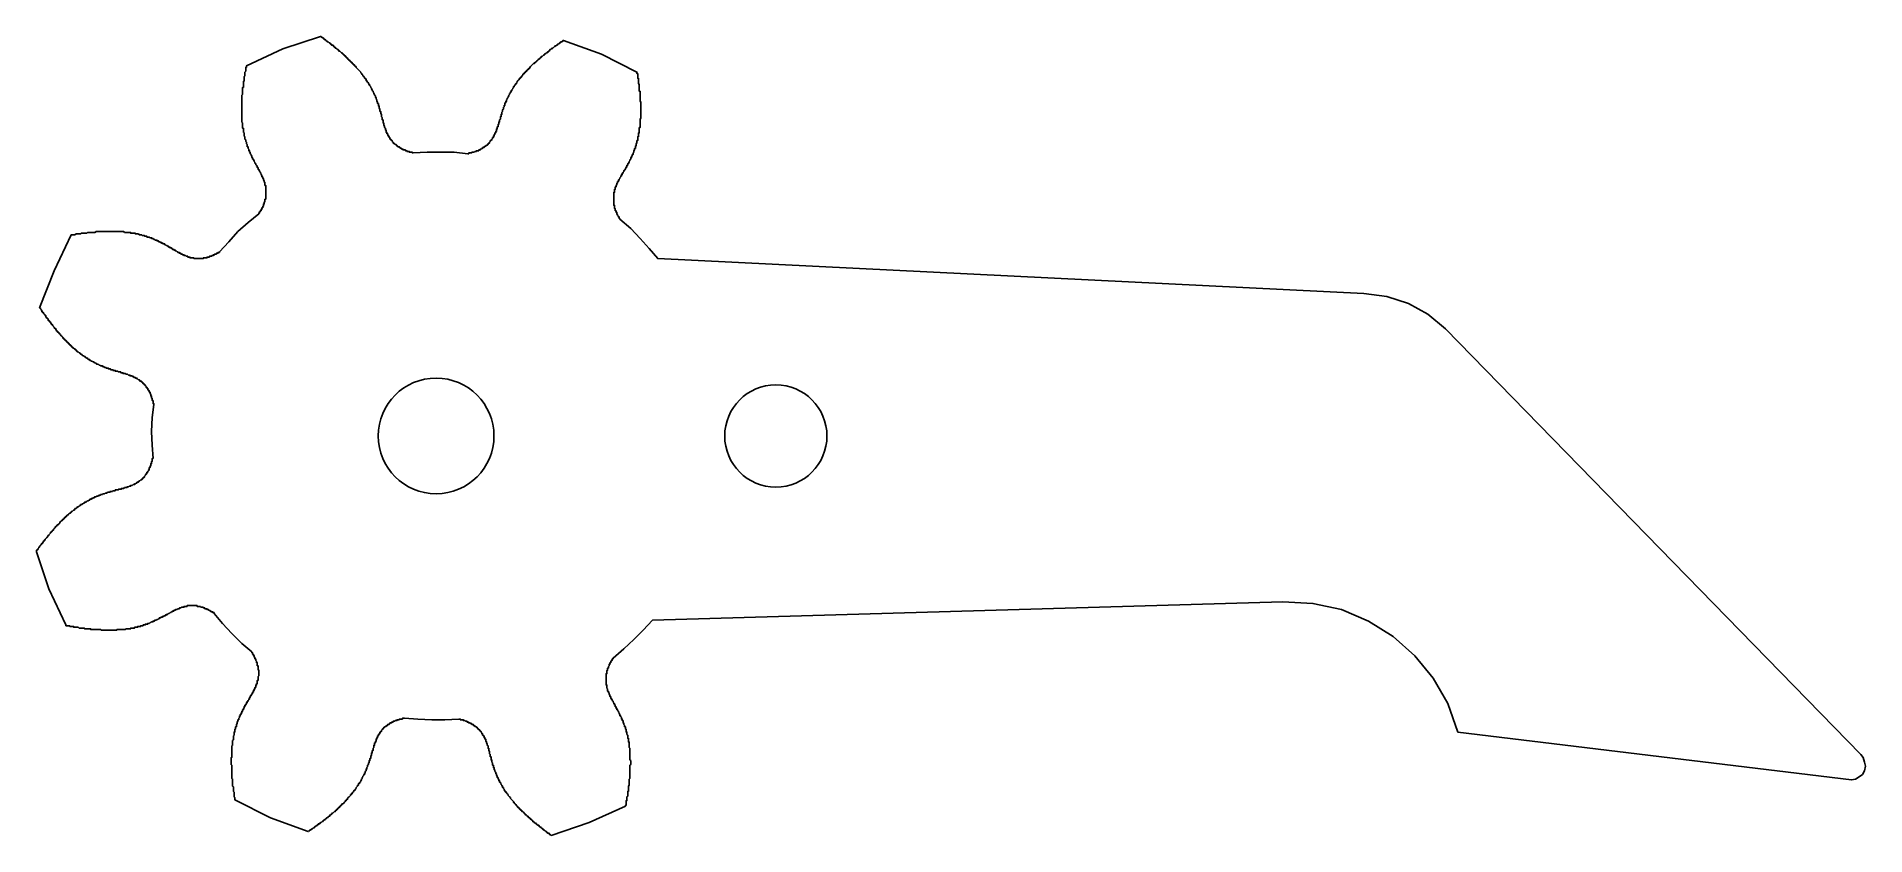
# Model space of a CAD drawing. Header units: millimetres. Extents: x 0 to 47.4, y 0 to 20.7.
import ezdxf

# ---------------------------------------------------------------- set-up
doc = ezdxf.new("R2010")
doc.units = ezdxf.units.MM
doc.layers.add('CORTE', color=7, linetype='Continuous')

msp = doc.modelspace()

# ---------------------------------------------------------------- linework, layer by layer
at = {"layer": 'CORTE'}
msp.add_lwpolyline([(0.76, 5.46), (0.32, 6.4), (0, 7.36), (0, 7.38), (0, 7.4), (0.02, 7.4), (0.02, 7.42), (0.04, 7.42), (0.04, 7.44), (0.06, 7.46), (0.06, 7.48), (0.08, 7.48), (0.08, 7.5), (0.1, 7.52), (0.12, 7.54), (0.12, 7.56), (0.14, 7.56), (0.14, 7.58), (0.16, 7.58), (0.16, 7.6), (0.18, 7.62), (0.18, 7.64), (0.2, 7.64), (0.2, 7.66), (0.22, 7.66), (0.22, 7.68), (0.24, 7.7), (0.26, 7.72), (0.28, 7.74), (0.28, 7.76), (0.3, 7.76), (0.3, 7.78), (0.32, 7.78), (0.32, 7.8), (0.34, 7.82), (0.36, 7.84), (0.36, 7.86), (0.38, 7.86), (0.38, 7.88), (0.4, 7.88), (0.4, 7.9), (0.42, 7.92), (0.44, 7.92), (0.44, 7.94), (0.46, 7.96), (0.48, 7.98), (0.48, 8), (0.5, 8), (0.52, 8.02), (0.52, 8.04), (0.54, 8.04), (0.54, 8.06), (0.56, 8.06), (0.58, 8.08), (0.6, 8.1), (0.6, 8.12), (0.62, 8.14), (0.64, 8.16), (0.66, 8.16), (0.66, 8.18), (0.68, 8.18), (0.68, 8.2), (0.7, 8.2), (0.7, 8.22), (0.72, 8.22), (0.72, 8.24), (0.74, 8.24), (0.74, 8.26), (0.76, 8.26), (0.76, 8.28), (0.78, 8.28), (0.78, 8.3), (0.8, 8.3), (0.82, 8.32), (0.84, 8.34), (0.86, 8.36), (0.88, 8.36), (0.88, 8.38), (0.9, 8.38), (0.9, 8.4), (0.92, 8.4), (0.94, 8.42), (0.96, 8.44), (0.98, 8.44), (0.98, 8.46), (1, 8.46), (1, 8.48), (1.02, 8.48), (1.04, 8.5), (1.06, 8.52), (1.08, 8.52), (1.1, 8.54), (1.12, 8.56), (1.14, 8.56), (1.14, 8.58), (1.16, 8.58), (1.18, 8.58), (1.18, 8.6), (1.2, 8.6), (1.22, 8.62), (1.24, 8.62), (1.24, 8.64), (1.26, 8.64), (1.28, 8.64), (1.28, 8.66), (1.3, 8.66), (1.32, 8.68), (1.34, 8.68), (1.36, 8.7), (1.38, 8.7), (1.38, 8.72), (1.4, 8.72), (1.42, 8.72), (1.42, 8.74), (1.44, 8.74), (1.46, 8.74), (1.46, 8.76), (1.48, 8.76), (1.5, 8.76), (1.5, 8.78), (1.52, 8.78), (1.54, 8.78), (1.56, 8.8), (1.58, 8.8), (1.6, 8.8), (1.6, 8.82), (1.62, 8.82), (1.64, 8.82), (1.66, 8.84), (1.68, 8.84), (1.7, 8.84), (1.72, 8.86), (1.74, 8.86), (1.76, 8.86), (1.78, 8.88), (1.8, 8.88), (1.82, 8.88), (1.84, 8.9), (1.86, 8.9), (1.88, 8.9), (1.9, 8.9), (1.9, 8.92), (1.92, 8.92), (1.94, 8.92), (1.96, 8.92), (1.98, 8.94), (2, 8.94), (2.02, 8.94), (2.04, 8.94), (2.04, 8.96), (2.06, 8.96), (2.08, 8.96), (2.1, 8.96), (2.12, 8.96), (2.12, 8.98), (2.14, 8.98), (2.16, 8.98), (2.18, 8.98), (2.2, 8.98), (2.2, 9), (2.22, 9), (2.24, 9), (2.26, 9), (2.28, 9.02), (2.3, 9.02), (2.32, 9.02), (2.34, 9.02), (2.34, 9.04), (2.36, 9.04), (2.38, 9.04), (2.4, 9.06), (2.42, 9.06), (2.44, 9.06), (2.44, 9.08), (2.46, 9.08), (2.48, 9.08), (2.5, 9.1), (2.52, 9.1), (2.54, 9.1), (2.54, 9.12), (2.56, 9.12), (2.58, 9.14), (2.6, 9.14), (2.6, 9.16), (2.62, 9.16), (2.64, 9.16), (2.64, 9.18), (2.66, 9.18), (2.66, 9.2), (2.68, 9.2), (2.7, 9.22), (2.72, 9.22), (2.72, 9.24), (2.74, 9.24), (2.74, 9.26), (2.76, 9.26), (2.76, 9.28), (2.78, 9.28), (2.78, 9.3), (2.8, 9.3), (2.8, 9.32), (2.82, 9.34), (2.82, 9.36), (2.84, 9.36), (2.84, 9.38), (2.86, 9.38), (2.86, 9.4), (2.86, 9.42), (2.88, 9.42), (2.88, 9.44), (2.9, 9.46), (2.9, 9.48), (2.92, 9.48), (2.92, 9.5), (2.92, 9.52), (2.92, 9.54), (2.94, 9.54), (2.94, 9.56), (2.94, 9.58), (2.96, 9.58), (2.96, 9.6), (2.96, 9.62), (2.96, 9.64), (2.98, 9.64), (2.98, 9.66), (2.98, 9.68), (2.98, 9.7), (3, 9.7), (3, 9.72), (3, 9.74), (3, 9.76), (3, 9.78), (3.02, 9.78), (3, 10.12), (2.98, 10.48), (3, 10.84), (3.04, 11.18), (3.04, 11.2), (3.02, 11.2), (3.02, 11.22), (3.02, 11.24), (3.02, 11.26), (3.02, 11.28), (3, 11.28), (3, 11.3), (3, 11.32), (3, 11.34), (2.98, 11.34), (2.98, 11.36), (2.98, 11.38), (2.98, 11.4), (2.96, 11.4), (2.96, 11.42), (2.96, 11.44), (2.94, 11.46), (2.94, 11.48), (2.94, 11.5), (2.92, 11.5), (2.92, 11.52), (2.92, 11.54), (2.9, 11.54), (2.9, 11.56), (2.88, 11.56), (2.88, 11.58), (2.88, 11.6), (2.86, 11.6), (2.86, 11.62), (2.84, 11.62), (2.84, 11.64), (2.82, 11.66), (2.82, 11.68), (2.8, 11.68), (2.8, 11.7), (2.78, 11.7), (2.78, 11.72), (2.76, 11.72), (2.76, 11.74), (2.74, 11.74), (2.74, 11.76), (2.72, 11.76), (2.72, 11.78), (2.7, 11.78), (2.68, 11.78), (2.68, 11.8), (2.66, 11.8), (2.66, 11.82), (2.64, 11.82), (2.62, 11.84), (2.6, 11.84), (2.6, 11.86), (2.58, 11.86), (2.56, 11.86), (2.56, 11.88), (2.54, 11.88), (2.52, 11.88), (2.52, 11.9), (2.5, 11.9), (2.48, 11.9), (2.48, 11.92), (2.46, 11.92), (2.44, 11.92), (2.42, 11.92), (2.42, 11.94), (2.4, 11.94), (2.38, 11.94), (2.36, 11.96), (2.34, 11.96), (2.32, 11.96), (2.3, 11.98), (2.28, 11.98), (2.26, 11.98), (2.24, 11.98), (2.24, 12), (2.22, 12), (2.2, 12), (2.18, 12), (2.18, 12.02), (2.16, 12.02), (2.14, 12.02), (2.12, 12.02), (2.1, 12.04), (2.08, 12.04), (2.06, 12.04), (2.04, 12.04), (2.04, 12.06), (2.02, 12.06), (2, 12.06), (1.98, 12.06), (1.98, 12.08), (1.96, 12.08), (1.94, 12.08), (1.92, 12.08), (1.92, 12.1), (1.9, 12.1), (1.88, 12.1), (1.86, 12.1), (1.86, 12.12), (1.84, 12.12), (1.82, 12.12), (1.8, 12.12), (1.8, 12.14), (1.78, 12.14), (1.76, 12.14), (1.74, 12.16), (1.72, 12.16), (1.7, 12.16), (1.7, 12.18), (1.68, 12.18), (1.66, 12.18), (1.64, 12.2), (1.62, 12.2), (1.6, 12.22), (1.58, 12.22), (1.56, 12.22), (1.56, 12.24), (1.54, 12.24), (1.52, 12.26), (1.5, 12.26), (1.48, 12.28), (1.46, 12.28), (1.44, 12.3), (1.42, 12.3), (1.4, 12.32), (1.38, 12.32), (1.38, 12.34), (1.36, 12.34), (1.34, 12.34), (1.34, 12.36), (1.32, 12.36), (1.32, 12.38), (1.3, 12.38), (1.28, 12.4), (1.26, 12.4), (1.26, 12.42), (1.24, 12.42), (1.22, 12.44), (1.2, 12.44), (1.18, 12.46), (1.16, 12.48), (1.14, 12.48), (1.14, 12.5), (1.12, 12.5), (1.12, 12.52), (1.1, 12.52), (1.08, 12.54), (1.06, 12.54), (1.06, 12.56), (1.04, 12.56), (1.04, 12.58), (1.02, 12.58), (1.02, 12.6), (1, 12.6), (1, 12.62), (0.98, 12.62), (0.96, 12.64), (0.94, 12.64), (0.94, 12.66), (0.92, 12.66), (0.92, 12.68), (0.9, 12.68), (0.9, 12.7), (0.88, 12.7), (0.88, 12.72), (0.86, 12.72), (0.86, 12.74), (0.84, 12.74), (0.84, 12.76), (0.82, 12.76), (0.82, 12.78), (0.8, 12.78), (0.8, 12.8), (0.78, 12.8), (0.78, 12.82), (0.76, 12.82), (0.76, 12.84), (0.74, 12.84), (0.74, 12.86), (0.72, 12.86), (0.72, 12.88), (0.7, 12.88), (0.7, 12.9), (0.68, 12.9), (0.68, 12.92), (0.66, 12.94), (0.64, 12.96), (0.62, 12.98), (0.6, 13), (0.6, 13.02), (0.58, 13.02), (0.58, 13.04), (0.56, 13.04), (0.56, 13.06), (0.54, 13.06), (0.54, 13.08), (0.52, 13.08), (0.52, 13.1), (0.5, 13.12), (0.5, 13.14), (0.48, 13.14), (0.48, 13.16), (0.46, 13.16), (0.46, 13.18), (0.44, 13.2), (0.42, 13.22), (0.42, 13.24), (0.4, 13.24), (0.4, 13.26), (0.38, 13.26), (0.38, 13.28), (0.36, 13.3), (0.36, 13.32), (0.34, 13.32), (0.34, 13.34), (0.32, 13.34), (0.32, 13.36), (0.3, 13.36), (0.3, 13.38), (0.3, 13.4), (0.28, 13.4), (0.28, 13.42), (0.26, 13.42), (0.26, 13.44), (0.24, 13.44), (0.24, 13.46), (0.24, 13.48), (0.22, 13.48), (0.22, 13.5), (0.2, 13.52), (0.18, 13.54), (0.18, 13.56), (0.16, 13.56), (0.16, 13.58), (0.14, 13.58), (0.14, 13.6), (0.14, 13.62), (0.12, 13.62), (0.12, 13.64), (0.1, 13.66), (0.1, 13.68), (0.08, 13.68), (0.46, 14.64), (0.9, 15.58), (0.92, 15.58), (0.94, 15.58), (0.96, 15.58), (0.98, 15.58), (1, 15.58), (1.02, 15.6), (1.04, 15.6), (1.06, 15.6), (1.08, 15.6), (1.1, 15.6), (1.12, 15.6), (1.14, 15.6), (1.16, 15.62), (1.18, 15.62), (1.2, 15.62), (1.22, 15.62), (1.24, 15.62), (1.26, 15.62), (1.28, 15.62), (1.3, 15.62), (1.32, 15.64), (1.34, 15.64), (1.36, 15.64), (1.38, 15.64), (1.4, 15.64), (1.42, 15.64), (1.44, 15.64), (1.46, 15.64), (1.48, 15.64), (1.5, 15.64), (1.52, 15.64), (1.54, 15.66), (1.56, 15.66), (1.58, 15.66), (1.6, 15.66), (1.62, 15.66), (1.64, 15.66), (1.66, 15.66), (1.68, 15.66), (1.7, 15.66), (1.72, 15.66), (1.74, 15.66), (1.76, 15.66), (1.78, 15.66), (1.8, 15.66), (1.82, 15.66), (1.84, 15.66), (1.86, 15.66), (1.88, 15.66), (1.9, 15.66), (1.92, 15.66), (1.94, 15.66), (1.96, 15.66), (1.98, 15.66), (2, 15.66), (2.02, 15.66), (2.04, 15.66), (2.06, 15.66), (2.08, 15.66), (2.1, 15.66), (2.12, 15.66), (2.14, 15.66), (2.16, 15.66), (2.18, 15.66), (2.2, 15.66), (2.22, 15.66), (2.24, 15.66), (2.26, 15.66), (2.28, 15.64), (2.3, 15.64), (2.32, 15.64), (2.34, 15.64), (2.36, 15.64), (2.38, 15.64), (2.4, 15.64), (2.42, 15.64), (2.44, 15.64), (2.44, 15.62), (2.46, 15.62), (2.48, 15.62), (2.5, 15.62), (2.52, 15.62), (2.54, 15.62), (2.56, 15.62), (2.56, 15.6), (2.58, 15.6), (2.6, 15.6), (2.62, 15.6), (2.64, 15.6), (2.66, 15.58), (2.68, 15.58), (2.7, 15.58), (2.72, 15.58), (2.74, 15.56), (2.76, 15.56), (2.78, 15.56), (2.8, 15.56), (2.8, 15.54), (2.82, 15.54), (2.84, 15.54), (2.86, 15.54), (2.86, 15.52), (2.88, 15.52), (2.9, 15.52), (2.92, 15.52), (2.94, 15.5), (2.96, 15.5), (2.98, 15.5), (2.98, 15.48), (3, 15.48), (3.02, 15.48), (3.04, 15.46), (3.06, 15.46), (3.08, 15.44), (3.1, 15.44), (3.12, 15.44), (3.12, 15.42), (3.14, 15.42), (3.16, 15.42), (3.16, 15.4), (3.18, 15.4), (3.2, 15.4), (3.2, 15.38), (3.22, 15.38), (3.24, 15.38), (3.24, 15.36), (3.26, 15.36), (3.28, 15.36), (3.28, 15.34), (3.3, 15.34), (3.32, 15.34), (3.32, 15.32), (3.34, 15.32), (3.36, 15.3), (3.38, 15.3), (3.4, 15.28), (3.42, 15.28), (3.42, 15.26), (3.44, 15.26), (3.46, 15.26), (3.46, 15.24), (3.48, 15.24), (3.5, 15.24), (3.5, 15.22), (3.52, 15.22), (3.52, 15.2), (3.54, 15.2), (3.56, 15.2), (3.56, 15.18), (3.58, 15.18), (3.6, 15.18), (3.6, 15.16), (3.62, 15.16), (3.64, 15.14), (3.66, 15.14), (3.66, 15.12), (3.68, 15.12), (3.7, 15.12), (3.7, 15.1), (3.72, 15.1), (3.74, 15.1), (3.74, 15.08), (3.76, 15.08), (3.78, 15.08), (3.78, 15.06), (3.8, 15.06), (3.82, 15.06), (3.82, 15.04), (3.84, 15.04), (3.86, 15.04), (3.88, 15.02), (3.9, 15.02), (3.92, 15.02), (3.92, 15), (3.94, 15), (3.96, 15), (3.98, 15), (3.98, 14.98), (4, 14.98), (4.02, 14.98), (4.04, 14.98), (4.06, 14.98), (4.08, 14.98), (4.08, 14.96), (4.1, 14.96), (4.12, 14.96), (4.14, 14.96), (4.16, 14.96), (4.18, 14.96), (4.2, 14.96), (4.22, 14.96), (4.24, 14.96), (4.26, 14.96), (4.28, 14.96), (4.3, 14.96), (4.32, 14.96), (4.32, 14.98), (4.34, 14.98), (4.36, 14.98), (4.38, 14.98), (4.4, 14.98), (4.42, 14.98), (4.42, 15), (4.44, 15), (4.46, 15), (4.48, 15), (4.48, 15.02), (4.5, 15.02), (4.52, 15.02), (4.54, 15.02), (4.54, 15.04), (4.56, 15.04), (4.58, 15.04), (4.58, 15.06), (4.6, 15.06), (4.62, 15.06), (4.62, 15.08), (4.64, 15.08), (4.66, 15.08), (4.66, 15.1), (4.68, 15.1), (4.7, 15.1), (4.7, 15.12), (4.72, 15.12), (4.74, 15.12), (4.74, 15.14), (4.98, 15.4), (5.22, 15.66), (5.48, 15.9), (5.76, 16.12), (5.76, 16.14), (5.78, 16.14), (5.78, 16.16), (5.78, 16.18), (5.8, 16.18), (5.8, 16.2), (5.82, 16.2), (5.82, 16.22), (5.82, 16.24), (5.84, 16.24), (5.84, 16.26), (5.84, 16.28), (5.86, 16.28), (5.86, 16.3), (5.86, 16.32), (5.88, 16.32), (5.88, 16.34), (5.88, 16.36), (5.88, 16.38), (5.9, 16.38), (5.9, 16.4), (5.9, 16.42), (5.92, 16.44), (5.92, 16.46), (5.92, 16.48), (5.92, 16.5), (5.94, 16.5), (5.94, 16.52), (5.94, 16.54), (5.94, 16.56), (5.94, 16.58), (5.94, 16.6), (5.94, 16.62), (5.94, 16.64), (5.94, 16.66), (5.94, 16.68), (5.94, 16.7), (5.94, 16.72), (5.94, 16.74), (5.94, 16.76), (5.94, 16.78), (5.94, 16.8), (5.94, 16.82), (5.94, 16.84), (5.94, 16.86), (5.92, 16.86), (5.92, 16.88), (5.92, 16.9), (5.92, 16.92), (5.92, 16.94), (5.9, 16.94), (5.9, 16.96), (5.9, 16.98), (5.88, 17), (5.88, 17.02), (5.88, 17.04), (5.86, 17.04), (5.86, 17.06), (5.86, 17.08), (5.84, 17.08), (5.84, 17.1), (5.84, 17.12), (5.82, 17.14), (5.82, 17.16), (5.8, 17.18), (5.8, 17.2), (5.78, 17.22), (5.78, 17.24), (5.76, 17.26), (5.76, 17.28), (5.74, 17.28), (5.74, 17.3), (5.74, 17.32), (5.72, 17.32), (5.72, 17.34), (5.72, 17.36), (5.7, 17.36), (5.7, 17.38), (5.68, 17.4), (5.68, 17.42), (5.66, 17.44), (5.66, 17.46), (5.64, 17.48), (5.64, 17.5), (5.62, 17.52), (5.62, 17.54), (5.6, 17.54), (5.6, 17.56), (5.6, 17.58), (5.58, 17.58), (5.58, 17.6), (5.58, 17.62), (5.56, 17.64), (5.56, 17.66), (5.54, 17.68), (5.54, 17.7), (5.54, 17.72), (5.52, 17.72), (5.52, 17.74), (5.52, 17.76), (5.5, 17.76), (5.5, 17.78), (5.5, 17.8), (5.48, 17.82), (5.48, 17.84), (5.48, 17.86), (5.46, 17.86), (5.46, 17.88), (5.46, 17.9), (5.46, 17.92), (5.44, 17.94), (5.44, 17.96), (5.44, 17.98), (5.42, 18), (5.42, 18.02), (5.42, 18.04), (5.4, 18.06), (5.4, 18.08), (5.4, 18.1), (5.4, 18.12), (5.38, 18.14), (5.38, 18.16), (5.38, 18.18), (5.38, 18.2), (5.38, 18.22), (5.36, 18.24), (5.36, 18.26), (5.36, 18.28), (5.36, 18.3), (5.36, 18.32), (5.36, 18.34), (5.34, 18.34), (5.34, 18.36), (5.34, 18.38), (5.34, 18.4), (5.34, 18.42), (5.34, 18.44), (5.34, 18.46), (5.34, 18.48), (5.32, 18.5), (5.32, 18.52), (5.32, 18.54), (5.32, 18.56), (5.32, 18.58), (5.32, 18.6), (5.32, 18.62), (5.32, 18.64), (5.32, 18.66), (5.32, 18.68), (5.32, 18.7), (5.32, 18.72), (5.32, 18.74), (5.32, 18.76), (5.32, 18.78), (5.32, 18.8), (5.32, 18.82), (5.32, 18.84), (5.32, 18.86), (5.32, 18.88), (5.32, 18.9), (5.32, 18.92), (5.32, 18.94), (5.32, 18.96), (5.32, 18.98), (5.32, 19), (5.32, 19.02), (5.32, 19.04), (5.32, 19.06), (5.32, 19.08), (5.32, 19.1), (5.32, 19.12), (5.32, 19.14), (5.32, 19.16), (5.32, 19.18), (5.32, 19.2), (5.34, 19.22), (5.34, 19.24), (5.34, 19.26), (5.34, 19.28), (5.34, 19.3), (5.34, 19.32), (5.34, 19.34), (5.34, 19.36), (5.34, 19.38), (5.34, 19.4), (5.36, 19.4), (5.36, 19.42), (5.36, 19.44), (5.36, 19.46), (5.36, 19.48), (5.36, 19.5), (5.36, 19.52), (5.36, 19.54), (5.36, 19.56), (5.38, 19.56), (5.38, 19.58), (5.38, 19.6), (5.38, 19.62), (5.38, 19.64), (5.38, 19.66), (5.38, 19.68), (5.4, 19.7), (5.4, 19.72), (5.4, 19.74), (5.4, 19.76), (5.4, 19.78), (5.4, 19.8), (5.42, 19.82), (5.42, 19.84), (5.42, 19.86), (5.42, 19.88), (5.42, 19.9), (5.42, 19.92), (5.44, 19.92), (5.44, 19.94), (5.44, 19.96), (6.38, 20.4), (7.36, 20.72), (7.38, 20.72), (7.38, 20.7), (7.4, 20.7), (7.42, 20.68), (7.44, 20.68), (7.44, 20.66), (7.46, 20.66), (7.46, 20.64), (7.48, 20.64), (7.5, 20.62), (7.52, 20.6), (7.54, 20.6), (7.54, 20.58), (7.56, 20.58), (7.58, 20.56), (7.6, 20.56), (7.6, 20.54), (7.62, 20.54), (7.62, 20.52), (7.64, 20.52), (7.64, 20.5), (7.66, 20.5), (7.68, 20.5), (7.68, 20.48), (7.7, 20.48), (7.7, 20.46), (7.72, 20.46), (7.72, 20.44), (7.74, 20.44), (7.74, 20.42), (7.76, 20.42), (7.78, 20.4), (7.8, 20.38), (7.82, 20.38), (7.82, 20.36), (7.84, 20.36), (7.84, 20.34), (7.86, 20.34), (7.88, 20.32), (7.9, 20.3), (7.92, 20.3), (7.92, 20.28), (7.94, 20.26), (7.96, 20.26), (7.96, 20.24), (7.98, 20.24), (7.98, 20.22), (8, 20.22), (8, 20.2), (8.02, 20.2), (8.02, 20.18), (8.04, 20.18), (8.04, 20.16), (8.06, 20.16), (8.06, 20.14), (8.08, 20.14), (8.08, 20.12), (8.1, 20.12), (8.1, 20.1), (8.12, 20.1), (8.12, 20.08), (8.14, 20.08), (8.14, 20.06), (8.16, 20.06), (8.16, 20.04), (8.18, 20.04), (8.18, 20.02), (8.2, 20.02), (8.2, 20), (8.22, 20), (8.22, 19.98), (8.24, 19.98), (8.24, 19.96), (8.26, 19.96), (8.26, 19.94), (8.28, 19.94), (8.28, 19.92), (8.3, 19.9), (8.32, 19.88), (8.34, 19.86), (8.36, 19.84), (8.38, 19.82), (8.4, 19.8), (8.4, 19.78), (8.42, 19.76), (8.44, 19.74), (8.46, 19.72), (8.46, 19.7), (8.48, 19.68), (8.5, 19.66), (8.5, 19.64), (8.52, 19.64), (8.52, 19.62), (8.54, 19.62), (8.54, 19.6), (8.54, 19.58), (8.56, 19.58), (8.56, 19.56), (8.58, 19.54), (8.6, 19.52), (8.6, 19.5), (8.62, 19.48), (8.62, 19.46), (8.64, 19.46), (8.64, 19.44), (8.66, 19.42), (8.66, 19.4), (8.68, 19.38), (8.68, 19.36), (8.7, 19.34), (8.7, 19.32), (8.72, 19.3), (8.72, 19.28), (8.74, 19.26), (8.74, 19.24), (8.76, 19.22), (8.76, 19.2), (8.78, 19.18), (8.78, 19.16), (8.78, 19.14), (8.8, 19.14), (8.8, 19.12), (8.8, 19.1), (8.82, 19.08), (8.82, 19.06), (8.82, 19.04), (8.84, 19.02), (8.84, 19), (8.84, 18.98), (8.86, 18.98), (8.86, 18.96), (8.86, 18.94), (8.86, 18.92), (8.88, 18.92), (8.88, 18.9), (8.88, 18.88), (8.88, 18.86), (8.9, 18.84), (8.9, 18.82), (8.9, 18.8), (8.9, 18.78), (8.92, 18.78), (8.92, 18.76), (8.92, 18.74), (8.92, 18.72), (8.94, 18.7), (8.94, 18.68), (8.94, 18.66), (8.94, 18.64), (8.96, 18.62), (8.96, 18.6), (8.96, 18.58), (8.96, 18.56), (8.98, 18.56), (8.98, 18.54), (8.98, 18.52), (8.98, 18.5), (8.98, 18.48), (9, 18.48), (9, 18.46), (9, 18.44), (9, 18.42), (9.02, 18.4), (9.02, 18.38), (9.02, 18.36), (9.04, 18.34), (9.04, 18.32), (9.04, 18.3), (9.06, 18.3), (9.06, 18.28), (9.06, 18.26), (9.06, 18.24), (9.08, 18.24), (9.08, 18.22), (9.08, 18.2), (9.1, 18.2), (9.1, 18.18), (9.1, 18.16), (9.12, 18.16), (9.12, 18.14), (9.12, 18.12), (9.14, 18.12), (9.14, 18.1), (9.16, 18.1), (9.16, 18.08), (9.16, 18.06), (9.18, 18.06), (9.18, 18.04), (9.2, 18.04), (9.2, 18.02), (9.22, 18.02), (9.22, 18), (9.24, 17.98), (9.24, 17.96), (9.26, 17.96), (9.26, 17.94), (9.28, 17.94), (9.3, 17.92), (9.32, 17.92), (9.32, 17.9), (9.34, 17.9), (9.34, 17.88), (9.36, 17.88), (9.36, 17.86), (9.38, 17.86), (9.4, 17.86), (9.4, 17.84), (9.42, 17.84), (9.44, 17.82), (9.46, 17.82), (9.46, 17.8), (9.48, 17.8), (9.5, 17.8), (9.5, 17.78), (9.52, 17.78), (9.54, 17.78), (9.56, 17.78), (9.56, 17.76), (9.58, 17.76), (9.6, 17.76), (9.6, 17.74), (9.62, 17.74), (9.64, 17.74), (9.66, 17.74), (9.66, 17.72), (9.68, 17.72), (9.7, 17.72), (9.72, 17.72), (9.74, 17.72), (9.74, 17.7), (9.76, 17.7), (10.12, 17.72), (10.46, 17.72), (10.82, 17.72), (11.18, 17.68), (11.2, 17.68), (11.2, 17.7), (11.22, 17.7), (11.24, 17.7), (11.26, 17.7), (11.28, 17.7), (11.28, 17.72), (11.3, 17.72), (11.32, 17.72), (11.34, 17.72), (11.36, 17.74), (11.38, 17.74), (11.4, 17.74), (11.4, 17.76), (11.42, 17.76), (11.44, 17.76), (11.46, 17.76), (11.46, 17.78), (11.48, 17.78), (11.5, 17.78), (11.5, 17.8), (11.52, 17.8), (11.54, 17.82), (11.56, 17.82), (11.56, 17.84), (11.58, 17.84), (11.6, 17.84), (11.6, 17.86), (11.62, 17.86), (11.62, 17.88), (11.64, 17.88), (11.66, 17.9), (11.68, 17.9), (11.68, 17.92), (11.7, 17.92), (11.7, 17.94), (11.72, 17.94), (11.72, 17.96), (11.74, 17.96), (11.74, 17.98), (11.76, 18), (11.76, 18.02), (11.78, 18.02), (11.78, 18.04), (11.8, 18.04), (11.8, 18.06), (11.82, 18.08), (11.82, 18.1), (11.84, 18.1), (11.84, 18.12), (11.84, 18.14), (11.86, 18.14), (11.86, 18.16), (11.86, 18.18), (11.88, 18.18), (11.88, 18.2), (11.88, 18.22), (11.9, 18.22), (11.9, 18.24), (11.9, 18.26), (11.92, 18.26), (11.92, 18.28), (11.92, 18.3), (11.92, 18.32), (11.94, 18.32), (11.94, 18.34), (11.94, 18.36), (11.94, 18.38), (11.96, 18.38), (11.96, 18.4), (11.96, 18.42), (11.96, 18.44), (11.98, 18.44), (11.98, 18.46), (11.98, 18.48), (11.98, 18.5), (12, 18.5), (12, 18.52), (12, 18.54), (12, 18.56), (12.02, 18.58), (12.02, 18.6), (12.02, 18.62), (12.02, 18.64), (12.04, 18.64), (12.04, 18.66), (12.04, 18.68), (12.04, 18.7), (12.06, 18.7), (12.06, 18.72), (12.06, 18.74), (12.06, 18.76), (12.08, 18.78), (12.08, 18.8), (12.08, 18.82), (12.1, 18.84), (12.1, 18.86), (12.1, 18.88), (12.12, 18.9), (12.12, 18.92), (12.12, 18.94), (12.14, 18.94), (12.14, 18.96), (12.14, 18.98), (12.14, 19), (12.16, 19), (12.16, 19.02), (12.16, 19.04), (12.18, 19.04), (12.18, 19.06), (12.18, 19.08), (12.2, 19.1), (12.2, 19.12), (12.22, 19.14), (12.22, 19.16), (12.24, 19.18), (12.24, 19.2), (12.26, 19.22), (12.26, 19.24), (12.28, 19.26), (12.28, 19.28), (12.3, 19.28), (12.3, 19.3), (12.3, 19.32), (12.32, 19.32), (12.32, 19.34), (12.34, 19.36), (12.34, 19.38), (12.36, 19.4), (12.36, 19.42), (12.38, 19.42), (12.38, 19.44), (12.4, 19.46), (12.4, 19.48), (12.42, 19.48), (12.42, 19.5), (12.44, 19.5), (12.44, 19.52), (12.46, 19.54), (12.46, 19.56), (12.48, 19.58), (12.5, 19.6), (12.52, 19.62), (12.52, 19.64), (12.54, 19.64), (12.54, 19.66), (12.56, 19.66), (12.56, 19.68), (12.58, 19.68), (12.58, 19.7), (12.6, 19.72), (12.6, 19.74), (12.62, 19.74), (12.62, 19.76), (12.64, 19.76), (12.64, 19.78), (12.66, 19.78), (12.66, 19.8), (12.68, 19.8), (12.68, 19.82), (12.7, 19.82), (12.7, 19.84), (12.72, 19.84), (12.72, 19.86), (12.74, 19.86), (12.74, 19.88), (12.76, 19.88), (12.76, 19.9), (12.78, 19.9), (12.78, 19.92), (12.8, 19.94), (12.82, 19.96), (12.84, 19.98), (12.86, 20), (12.88, 20.02), (12.9, 20.02), (12.9, 20.04), (12.92, 20.04), (12.94, 20.06), (12.96, 20.08), (12.98, 20.1), (13, 20.12), (13.02, 20.14), (13.04, 20.14), (13.04, 20.16), (13.06, 20.18), (13.08, 20.18), (13.08, 20.2), (13.1, 20.2), (13.12, 20.22), (13.14, 20.24), (13.16, 20.24), (13.16, 20.26), (13.18, 20.26), (13.18, 20.28), (13.2, 20.28), (13.22, 20.3), (13.24, 20.3), (13.24, 20.32), (13.26, 20.32), (13.26, 20.34), (13.28, 20.34), (13.3, 20.36), (13.3, 20.38), (13.32, 20.38), (13.34, 20.4), (13.36, 20.4), (13.36, 20.42), (13.38, 20.42), (13.4, 20.44), (13.42, 20.46), (13.44, 20.46), (13.44, 20.48), (13.46, 20.48), (13.48, 20.5), (13.5, 20.5), (13.5, 20.52), (13.52, 20.52), (13.54, 20.54), (13.56, 20.54), (13.56, 20.56), (13.58, 20.56), (13.58, 20.58), (13.6, 20.58), (13.62, 20.58), (13.62, 20.6), (13.64, 20.6), (13.64, 20.62), (13.66, 20.62), (14.64, 20.26), (15.56, 19.8), (15.56, 19.78), (15.56, 19.76), (15.58, 19.76), (15.58, 19.74), (15.58, 19.72), (15.58, 19.7), (15.58, 19.68), (15.58, 19.66), (15.58, 19.64), (15.6, 19.64), (15.6, 19.62), (15.6, 19.6), (15.6, 19.58), (15.6, 19.56), (15.6, 19.54), (15.6, 19.52), (15.6, 19.5), (15.62, 19.48), (15.62, 19.46), (15.62, 19.44), (15.62, 19.42), (15.62, 19.4), (15.62, 19.38), (15.62, 19.36), (15.62, 19.34), (15.62, 19.32), (15.62, 19.3), (15.64, 19.3), (15.64, 19.28), (15.64, 19.26), (15.64, 19.24), (15.64, 19.22), (15.64, 19.2), (15.64, 19.18), (15.64, 19.16), (15.64, 19.14), (15.64, 19.12), (15.64, 19.1), (15.64, 19.08), (15.64, 19.06), (15.64, 19.04), (15.66, 19.02), (15.66, 19), (15.66, 18.98), (15.66, 18.96), (15.66, 18.94), (15.66, 18.92), (15.66, 18.9), (15.66, 18.88), (15.66, 18.86), (15.66, 18.84), (15.66, 18.82), (15.66, 18.8), (15.66, 18.78), (15.66, 18.76), (15.66, 18.74), (15.66, 18.72), (15.66, 18.7), (15.66, 18.68), (15.66, 18.66), (15.66, 18.64), (15.66, 18.62), (15.66, 18.6), (15.64, 18.58), (15.64, 18.56), (15.64, 18.54), (15.64, 18.52), (15.64, 18.5), (15.64, 18.48), (15.64, 18.46), (15.64, 18.44), (15.64, 18.42), (15.64, 18.4), (15.64, 18.38), (15.64, 18.36), (15.62, 18.36), (15.62, 18.34), (15.62, 18.32), (15.62, 18.3), (15.62, 18.28), (15.62, 18.26), (15.62, 18.24), (15.62, 18.22), (15.6, 18.22), (15.6, 18.2), (15.6, 18.18), (15.6, 18.16), (15.6, 18.14), (15.6, 18.12), (15.58, 18.12), (15.58, 18.1), (15.58, 18.08), (15.58, 18.06), (15.58, 18.04), (15.58, 18.02), (15.56, 18.02), (15.56, 18), (15.56, 17.98), (15.56, 17.96), (15.54, 17.94), (15.54, 17.92), (15.54, 17.9), (15.54, 17.88), (15.52, 17.88), (15.52, 17.86), (15.52, 17.84), (15.52, 17.82), (15.5, 17.82), (15.5, 17.8), (15.5, 17.78), (15.48, 17.76), (15.48, 17.74), (15.48, 17.72), (15.46, 17.7), (15.46, 17.68), (15.46, 17.66), (15.44, 17.66), (15.44, 17.64), (15.44, 17.62), (15.42, 17.62), (15.42, 17.6), (15.42, 17.58), (15.4, 17.58), (15.4, 17.56), (15.4, 17.54), (15.38, 17.52), (15.38, 17.5), (15.36, 17.48), (15.36, 17.46), (15.34, 17.44), (15.34, 17.42), (15.32, 17.42), (15.32, 17.4), (15.32, 17.38), (15.3, 17.38), (15.3, 17.36), (15.3, 17.34), (15.28, 17.34), (15.28, 17.32), (15.26, 17.3), (15.26, 17.28), (15.24, 17.26), (15.24, 17.24), (15.22, 17.24), (15.22, 17.22), (15.2, 17.2), (15.2, 17.18), (15.18, 17.18), (15.18, 17.16), (15.18, 17.14), (15.16, 17.14), (15.16, 17.12), (15.16, 17.1), (15.14, 17.1), (15.14, 17.08), (15.12, 17.06), (15.12, 17.04), (15.1, 17.02), (15.1, 17), (15.08, 17), (15.08, 16.98), (15.08, 16.96), (15.06, 16.96), (15.06, 16.94), (15.06, 16.92), (15.04, 16.92), (15.04, 16.9), (15.04, 16.88), (15.02, 16.86), (15.02, 16.84), (15.02, 16.82), (15, 16.82), (15, 16.8), (15, 16.78), (15, 16.76), (14.98, 16.76), (14.98, 16.74), (14.98, 16.72), (14.98, 16.7), (14.98, 16.68), (14.96, 16.68), (14.96, 16.66), (14.96, 16.64), (14.96, 16.62), (14.96, 16.6), (14.96, 16.58), (14.96, 16.56), (14.96, 16.54), (14.96, 16.52), (14.96, 16.5), (14.96, 16.48), (14.96, 16.46), (14.96, 16.44), (14.96, 16.42), (14.96, 16.4), (14.96, 16.38), (14.96, 16.36), (14.96, 16.34), (14.98, 16.34), (14.98, 16.32), (14.98, 16.3), (14.98, 16.28), (14.98, 16.26), (15, 16.26), (15, 16.24), (15, 16.22), (15, 16.2), (15.02, 16.2), (15.02, 16.18), (15.02, 16.16), (15.04, 16.16), (15.04, 16.14), (15.04, 16.12), (15.06, 16.1), (15.06, 16.08), (15.08, 16.06), (15.08, 16.04), (15.1, 16.04), (15.1, 16.02), (15.1, 16), (15.12, 16), (15.12, 15.98), (15.4, 15.74), (15.64, 15.48), (15.88, 15.22), (16.1, 14.96), (34.4, 14.06), (35, 13.98), (35.56, 13.8), (36.06, 13.52), (36.52, 13.14), (47.28, 2.1), (47.34, 2.02), (47.38, 1.9), (47.4, 1.8), (47.38, 1.68), (47.32, 1.58), (47.24, 1.52), (47.14, 1.46), (47.04, 1.44), (36.84, 2.68), (36.58, 3.42), (36.2, 4.08), (35.72, 4.66), (35.16, 5.16), (34.52, 5.56), (33.82, 5.86), (33.08, 6.02), (32.3, 6.06), (15.96, 5.58), (15.72, 5.32), (15.48, 5.08), (15.22, 4.84), (14.94, 4.6), (14.94, 4.58), (14.92, 4.58), (14.92, 4.56), (14.92, 4.54), (14.9, 4.54), (14.9, 4.52), (14.88, 4.52), (14.88, 4.5), (14.88, 4.48), (14.86, 4.48), (14.86, 4.46), (14.86, 4.44), (14.84, 4.44), (14.84, 4.42), (14.84, 4.4), (14.82, 4.38), (14.82, 4.36), (14.82, 4.34), (14.8, 4.34), (14.8, 4.32), (14.8, 4.3), (14.8, 4.28), (14.78, 4.28), (14.78, 4.26), (14.78, 4.24), (14.78, 4.22), (14.78, 4.2), (14.76, 4.2), (14.76, 4.18), (14.76, 4.16), (14.76, 4.14), (14.76, 4.12), (14.76, 4.1), (14.76, 4.08), (14.76, 4.06), (14.76, 4.04), (14.76, 4.02), (14.76, 4), (14.76, 3.98), (14.76, 3.96), (14.76, 3.94), (14.76, 3.92), (14.76, 3.9), (14.78, 3.9), (14.78, 3.88), (14.78, 3.86), (14.78, 3.84), (14.78, 3.82), (14.8, 3.8), (14.8, 3.78), (14.8, 3.76), (14.8, 3.74), (14.82, 3.74), (14.82, 3.72), (14.82, 3.7), (14.84, 3.7), (14.84, 3.68), (14.84, 3.66), (14.86, 3.64), (14.86, 3.62), (14.86, 3.6), (14.88, 3.6), (14.88, 3.58), (14.88, 3.56), (14.9, 3.56), (14.9, 3.54), (14.9, 3.52), (14.92, 3.52), (14.92, 3.5), (14.94, 3.48), (14.94, 3.46), (14.96, 3.44), (14.96, 3.42), (14.98, 3.42), (14.98, 3.4), (14.98, 3.38), (15, 3.38), (15, 3.36), (15, 3.34), (15.02, 3.34), (15.02, 3.32), (15.02, 3.3), (15.04, 3.3), (15.04, 3.28), (15.04, 3.26), (15.06, 3.26), (15.06, 3.24), (15.08, 3.22), (15.08, 3.2), (15.1, 3.18), (15.1, 3.16), (15.12, 3.14), (15.12, 3.12), (15.12, 3.1), (15.14, 3.1), (15.14, 3.08), (15.16, 3.06), (15.16, 3.04), (15.16, 3.02), (15.18, 3.02), (15.18, 3), (15.18, 2.98), (15.2, 2.98), (15.2, 2.96), (15.2, 2.94), (15.2, 2.92), (15.22, 2.92), (15.22, 2.9), (15.22, 2.88), (15.24, 2.86), (15.24, 2.84), (15.24, 2.82), (15.26, 2.82), (15.26, 2.8), (15.26, 2.78), (15.26, 2.76), (15.28, 2.76), (15.28, 2.74), (15.28, 2.72), (15.28, 2.7), (15.28, 2.68), (15.3, 2.68), (15.3, 2.66), (15.3, 2.64), (15.3, 2.62), (15.32, 2.6), (15.32, 2.58), (15.32, 2.56), (15.32, 2.54), (15.32, 2.52), (15.34, 2.52), (15.34, 2.5), (15.34, 2.48), (15.34, 2.46), (15.34, 2.44), (15.34, 2.42), (15.36, 2.42), (15.36, 2.4), (15.36, 2.38), (15.36, 2.36), (15.36, 2.34), (15.36, 2.32), (15.36, 2.3), (15.36, 2.28), (15.38, 2.26), (15.38, 2.24), (15.38, 2.22), (15.38, 2.2), (15.38, 2.18), (15.38, 2.16), (15.38, 2.14), (15.38, 2.12), (15.38, 2.1), (15.38, 2.08), (15.38, 2.06), (15.38, 2.04), (15.38, 2.02), (15.38, 2), (15.38, 1.98), (15.38, 1.96), (15.4, 1.94), (15.4, 1.92), (15.4, 1.9), (15.4, 1.88), (15.4, 1.86), (15.4, 1.84), (15.38, 1.82), (15.38, 1.8), (15.38, 1.78), (15.38, 1.76), (15.38, 1.74), (15.38, 1.72), (15.38, 1.7), (15.38, 1.68), (15.38, 1.66), (15.38, 1.64), (15.38, 1.62), (15.38, 1.6), (15.38, 1.58), (15.38, 1.56), (15.38, 1.54), (15.38, 1.52), (15.38, 1.5), (15.38, 1.48), (15.36, 1.46), (15.36, 1.44), (15.36, 1.42), (15.36, 1.4), (15.36, 1.38), (15.36, 1.36), (15.36, 1.34), (15.36, 1.32), (15.36, 1.3), (15.34, 1.28), (15.34, 1.26), (15.34, 1.24), (15.34, 1.22), (15.34, 1.2), (15.34, 1.18), (15.34, 1.16), (15.34, 1.14), (15.32, 1.14), (15.32, 1.12), (15.32, 1.1), (15.32, 1.08), (15.32, 1.06), (15.32, 1.04), (15.32, 1.02), (15.3, 1), (15.3, 0.98), (15.3, 0.96), (15.3, 0.94), (15.3, 0.92), (15.3, 0.9), (15.28, 0.9), (15.28, 0.88), (15.28, 0.86), (15.28, 0.84), (15.28, 0.82), (15.28, 0.8), (15.28, 0.78), (15.26, 0.78), (15.26, 0.76), (14.32, 0.34), (13.34, 0), (13.32, 0.02), (13.3, 0.02), (13.3, 0.04), (13.28, 0.04), (13.28, 0.06), (13.26, 0.06), (13.24, 0.06), (13.24, 0.08), (13.22, 0.08), (13.22, 0.1), (13.2, 0.1), (13.18, 0.12), (13.16, 0.14), (13.14, 0.14), (13.14, 0.16), (13.12, 0.16), (13.12, 0.18), (13.1, 0.18), (13.08, 0.2), (13.06, 0.22), (13.04, 0.22), (13.04, 0.24), (13.02, 0.24), (13.02, 0.26), (13, 0.26), (12.98, 0.28), (12.96, 0.28), (12.96, 0.3), (12.94, 0.3), (12.94, 0.32), (12.92, 0.32), (12.9, 0.34), (12.88, 0.36), (12.86, 0.36), (12.86, 0.38), (12.84, 0.4), (12.82, 0.42), (12.8, 0.42), (12.8, 0.44), (12.78, 0.44), (12.78, 0.46), (12.76, 0.46), (12.74, 0.48), (12.74, 0.5), (12.72, 0.5), (12.7, 0.52), (12.68, 0.54), (12.66, 0.54), (12.66, 0.56), (12.64, 0.58), (12.62, 0.6), (12.6, 0.62), (12.58, 0.62), (12.58, 0.64), (12.56, 0.64), (12.56, 0.66), (12.54, 0.66), (12.54, 0.68), (12.52, 0.68), (12.52, 0.7), (12.5, 0.7), (12.5, 0.72), (12.48, 0.72), (12.48, 0.74), (12.46, 0.74), (12.46, 0.76), (12.44, 0.78), (12.42, 0.8), (12.4, 0.82), (12.38, 0.84), (12.38, 0.86), (12.36, 0.86), (12.36, 0.88), (12.34, 0.9), (12.32, 0.92), (12.3, 0.94), (12.28, 0.96), (12.28, 0.98), (12.26, 1), (12.24, 1.02), (12.22, 1.04), (12.22, 1.06), (12.2, 1.08), (12.18, 1.1), (12.18, 1.12), (12.16, 1.12), (12.16, 1.14), (12.14, 1.14), (12.14, 1.16), (12.12, 1.18), (12.12, 1.2), (12.1, 1.22), (12.1, 1.24), (12.08, 1.24), (12.08, 1.26), (12.08, 1.28), (12.06, 1.28), (12.06, 1.3), (12.04, 1.32), (12.04, 1.34), (12.02, 1.36), (12.02, 1.38), (12, 1.38), (12, 1.4), (12, 1.42), (11.98, 1.42), (11.98, 1.44), (11.98, 1.46), (11.96, 1.46), (11.96, 1.48), (11.96, 1.5), (11.94, 1.5), (11.94, 1.52), (11.94, 1.54), (11.92, 1.56), (11.92, 1.58), (11.92, 1.6), (11.9, 1.6), (11.9, 1.62), (11.9, 1.64), (11.88, 1.66), (11.88, 1.68), (11.88, 1.7), (11.86, 1.7), (11.86, 1.72), (11.86, 1.74), (11.86, 1.76), (11.84, 1.76), (11.84, 1.78), (11.84, 1.8), (11.84, 1.82), (11.82, 1.82), (11.82, 1.84), (11.82, 1.86), (11.82, 1.88), (11.8, 1.9), (11.8, 1.92), (11.8, 1.94), (11.8, 1.96), (11.78, 1.96), (11.78, 1.98), (11.78, 2), (11.78, 2.02), (11.78, 2.04), (11.76, 2.04), (11.76, 2.06), (11.76, 2.08), (11.76, 2.1), (11.74, 2.12), (11.74, 2.14), (11.74, 2.16), (11.74, 2.18), (11.72, 2.2), (11.72, 2.22), (11.72, 2.24), (11.72, 2.26), (11.7, 2.26), (11.7, 2.28), (11.7, 2.3), (11.7, 2.32), (11.68, 2.34), (11.68, 2.36), (11.68, 2.38), (11.66, 2.4), (11.66, 2.42), (11.66, 2.44), (11.64, 2.44), (11.64, 2.46), (11.64, 2.48), (11.64, 2.5), (11.62, 2.5), (11.62, 2.52), (11.62, 2.54), (11.6, 2.54), (11.6, 2.56), (11.6, 2.58), (11.58, 2.58), (11.58, 2.6), (11.56, 2.6), (11.56, 2.62), (11.56, 2.64), (11.54, 2.64), (11.54, 2.66), (11.52, 2.68), (11.52, 2.7), (11.5, 2.7), (11.5, 2.72), (11.48, 2.72), (11.48, 2.74), (11.46, 2.74), (11.46, 2.76), (11.44, 2.76), (11.44, 2.78), (11.42, 2.78), (11.42, 2.8), (11.4, 2.8), (11.4, 2.82), (11.38, 2.82), (11.36, 2.84), (11.34, 2.84), (11.34, 2.86), (11.32, 2.86), (11.32, 2.88), (11.3, 2.88), (11.28, 2.88), (11.28, 2.9), (11.26, 2.9), (11.24, 2.9), (11.24, 2.92), (11.22, 2.92), (11.2, 2.92), (11.2, 2.94), (11.18, 2.94), (11.16, 2.94), (11.16, 2.96), (11.14, 2.96), (11.12, 2.96), (11.1, 2.98), (11.08, 2.98), (11.06, 2.98), (11.06, 3), (11.04, 3), (11.02, 3), (11, 3), (10.98, 3), (10.98, 3.02), (10.96, 3.02), (10.94, 3.02), (10.58, 3), (10.24, 3), (9.88, 3.02), (9.54, 3.04), (9.52, 3.04), (9.5, 3.04), (9.48, 3.04), (9.48, 3.02), (9.46, 3.02), (9.44, 3.02), (9.42, 3.02), (9.4, 3.02), (9.4, 3), (9.38, 3), (9.36, 3), (9.34, 3), (9.34, 2.98), (9.32, 2.98), (9.3, 2.98), (9.28, 2.96), (9.26, 2.96), (9.24, 2.96), (9.24, 2.94), (9.22, 2.94), (9.2, 2.94), (9.2, 2.92), (9.18, 2.92), (9.16, 2.92), (9.16, 2.9), (9.14, 2.9), (9.14, 2.88), (9.12, 2.88), (9.1, 2.88), (9.1, 2.86), (9.08, 2.86), (9.08, 2.84), (9.06, 2.84), (9.04, 2.82), (9.02, 2.82), (9.02, 2.8), (9, 2.8), (9, 2.78), (8.98, 2.78), (8.98, 2.76), (8.96, 2.76), (8.96, 2.74), (8.94, 2.72), (8.94, 2.7), (8.92, 2.7), (8.92, 2.68), (8.9, 2.68), (8.9, 2.66), (8.9, 2.64), (8.88, 2.64), (8.88, 2.62), (8.86, 2.62), (8.86, 2.6), (8.86, 2.58), (8.84, 2.58), (8.84, 2.56), (8.84, 2.54), (8.82, 2.54), (8.82, 2.52), (8.82, 2.5), (8.8, 2.5), (8.8, 2.48), (8.8, 2.46), (8.8, 2.44), (8.78, 2.44), (8.78, 2.42), (8.78, 2.4), (8.76, 2.4), (8.76, 2.38), (8.76, 2.36), (8.76, 2.34), (8.74, 2.34), (8.74, 2.32), (8.74, 2.3), (8.74, 2.28), (8.72, 2.26), (8.72, 2.24), (8.72, 2.22), (8.72, 2.2), (8.7, 2.2), (8.7, 2.18), (8.7, 2.16), (8.7, 2.14), (8.68, 2.14), (8.68, 2.12), (8.68, 2.1), (8.68, 2.08), (8.66, 2.06), (8.66, 2.04), (8.66, 2.02), (8.66, 2), (8.64, 2), (8.64, 1.98), (8.64, 1.96), (8.64, 1.94), (8.62, 1.94), (8.62, 1.92), (8.62, 1.9), (8.62, 1.88), (8.6, 1.88), (8.6, 1.86), (8.6, 1.84), (8.58, 1.82), (8.58, 1.8), (8.58, 1.78), (8.56, 1.76), (8.56, 1.74), (8.56, 1.72), (8.54, 1.72), (8.54, 1.7), (8.54, 1.68), (8.52, 1.66), (8.52, 1.64), (8.52, 1.62), (8.5, 1.62), (8.5, 1.6), (8.5, 1.58), (8.48, 1.58), (8.48, 1.56), (8.46, 1.54), (8.46, 1.52), (8.44, 1.5), (8.44, 1.48), (8.42, 1.46), (8.42, 1.44), (8.4, 1.42), (8.4, 1.4), (8.38, 1.38), (8.38, 1.36), (8.36, 1.36), (8.36, 1.34), (8.34, 1.34), (8.34, 1.32), (8.34, 1.3), (8.32, 1.3), (8.32, 1.28), (8.3, 1.26), (8.28, 1.24), (8.28, 1.22), (8.26, 1.2), (8.26, 1.18), (8.24, 1.18), (8.24, 1.16), (8.22, 1.16), (8.22, 1.14), (8.2, 1.12), (8.18, 1.1), (8.18, 1.08), (8.16, 1.08), (8.16, 1.06), (8.14, 1.06), (8.14, 1.04), (8.12, 1.02), (8.1, 1), (8.08, 0.98), (8.06, 0.96), (8.06, 0.94), (8.04, 0.94), (8.04, 0.92), (8.02, 0.92), (8.02, 0.9), (8, 0.9), (8, 0.88), (7.98, 0.86), (7.96, 0.84), (7.94, 0.82), (7.92, 0.82), (7.92, 0.8), (7.9, 0.8), (7.9, 0.78), (7.88, 0.78), (7.88, 0.76), (7.86, 0.76), (7.86, 0.74), (7.84, 0.74), (7.84, 0.72), (7.82, 0.72), (7.82, 0.7), (7.8, 0.7), (7.8, 0.68), (7.78, 0.68), (7.78, 0.66), (7.76, 0.66), (7.76, 0.64), (7.74, 0.64), (7.74, 0.62), (7.72, 0.62), (7.7, 0.6), (7.68, 0.58), (7.66, 0.58), (7.66, 0.56), (7.64, 0.56), (7.64, 0.54), (7.62, 0.54), (7.6, 0.52), (7.6, 0.5), (7.58, 0.5), (7.56, 0.48), (7.54, 0.46), (7.52, 0.46), (7.52, 0.44), (7.5, 0.44), (7.48, 0.42), (7.46, 0.4), (7.44, 0.4), (7.44, 0.38), (7.42, 0.38), (7.42, 0.36), (7.4, 0.36), (7.38, 0.34), (7.36, 0.34), (7.36, 0.32), (7.34, 0.32), (7.34, 0.3), (7.32, 0.3), (7.3, 0.3), (7.3, 0.28), (7.28, 0.28), (7.28, 0.26), (7.26, 0.26), (7.24, 0.24), (7.22, 0.24), (7.22, 0.22), (7.2, 0.22), (7.2, 0.2), (7.18, 0.2), (7.16, 0.18), (7.14, 0.18), (7.14, 0.16), (7.12, 0.16), (7.1, 0.14), (7.08, 0.14), (7.08, 0.12), (7.06, 0.12), (7.04, 0.1), (6.06, 0.46), (5.14, 0.92), (5.14, 0.94), (5.14, 0.96), (5.14, 0.98), (5.12, 1), (5.12, 1.02), (5.12, 1.04), (5.12, 1.06), (5.12, 1.08), (5.12, 1.1), (5.12, 1.12), (5.1, 1.14), (5.1, 1.16), (5.1, 1.18), (5.1, 1.2), (5.1, 1.22), (5.1, 1.24), (5.1, 1.26), (5.08, 1.28), (5.08, 1.3), (5.08, 1.32), (5.08, 1.34), (5.08, 1.36), (5.08, 1.38), (5.08, 1.4), (5.08, 1.42), (5.08, 1.44), (5.08, 1.46), (5.06, 1.48), (5.06, 1.5), (5.06, 1.52), (5.06, 1.54), (5.06, 1.56), (5.06, 1.58), (5.06, 1.6), (5.06, 1.62), (5.06, 1.64), (5.06, 1.66), (5.06, 1.68), (5.06, 1.7), (5.06, 1.72), (5.06, 1.74), (5.06, 1.76), (5.06, 1.78), (5.06, 1.8), (5.06, 1.82), (5.04, 1.84), (5.04, 1.86), (5.04, 1.88), (5.04, 1.9), (5.04, 1.92), (5.04, 1.94), (5.04, 1.96), (5.04, 1.98), (5.04, 2), (5.04, 2.02), (5.06, 2.02), (5.06, 2.04), (5.06, 2.06), (5.06, 2.08), (5.06, 2.1), (5.06, 2.12), (5.06, 2.14), (5.06, 2.16), (5.06, 2.18), (5.06, 2.2), (5.06, 2.22), (5.06, 2.24), (5.06, 2.26), (5.06, 2.28), (5.06, 2.3), (5.06, 2.32), (5.08, 2.34), (5.08, 2.36), (5.08, 2.38), (5.08, 2.4), (5.08, 2.42), (5.08, 2.44), (5.08, 2.46), (5.1, 2.48), (5.1, 2.5), (5.1, 2.52), (5.1, 2.54), (5.1, 2.56), (5.1, 2.58), (5.12, 2.6), (5.12, 2.62), (5.12, 2.64), (5.12, 2.66), (5.12, 2.68), (5.14, 2.68), (5.14, 2.7), (5.14, 2.72), (5.14, 2.74), (5.14, 2.76), (5.16, 2.76), (5.16, 2.78), (5.16, 2.8), (5.16, 2.82), (5.18, 2.82), (5.18, 2.84), (5.18, 2.86), (5.18, 2.88), (5.2, 2.9), (5.2, 2.92), (5.2, 2.94), (5.22, 2.96), (5.22, 2.98), (5.22, 3), (5.24, 3), (5.24, 3.02), (5.24, 3.04), (5.26, 3.06), (5.26, 3.08), (5.26, 3.1), (5.28, 3.1), (5.28, 3.12), (5.28, 3.14), (5.3, 3.14), (5.3, 3.16), (5.3, 3.18), (5.32, 3.18), (5.32, 3.2), (5.32, 3.22), (5.34, 3.22), (5.34, 3.24), (5.34, 3.26), (5.36, 3.26), (5.36, 3.28), (5.36, 3.3), (5.38, 3.3), (5.38, 3.32), (5.38, 3.34), (5.4, 3.34), (5.4, 3.36), (5.4, 3.38), (5.42, 3.38), (5.42, 3.4), (5.44, 3.42), (5.44, 3.44), (5.46, 3.44), (5.46, 3.46), (5.46, 3.48), (5.48, 3.48), (5.48, 3.5), (5.5, 3.52), (5.5, 3.54), (5.52, 3.54), (5.52, 3.56), (5.52, 3.58), (5.54, 3.58), (5.54, 3.6), (5.54, 3.62), (5.56, 3.62), (5.56, 3.64), (5.58, 3.66), (5.58, 3.68), (5.6, 3.68), (5.6, 3.7), (5.6, 3.72), (5.62, 3.72), (5.62, 3.74), (5.62, 3.76), (5.64, 3.76), (5.64, 3.78), (5.64, 3.8), (5.66, 3.8), (5.66, 3.82), (5.66, 3.84), (5.68, 3.84), (5.68, 3.86), (5.68, 3.88), (5.68, 3.9), (5.7, 3.9), (5.7, 3.92), (5.7, 3.94), (5.72, 3.94), (5.72, 3.96), (5.72, 3.98), (5.72, 4), (5.72, 4.02), (5.74, 4.02), (5.74, 4.04), (5.74, 4.06), (5.74, 4.08), (5.74, 4.1), (5.74, 4.12), (5.76, 4.14), (5.76, 4.16), (5.76, 4.18), (5.76, 4.2), (5.76, 4.22), (5.76, 4.24), (5.76, 4.26), (5.76, 4.28), (5.74, 4.3), (5.74, 4.32), (5.74, 4.34), (5.74, 4.36), (5.74, 4.38), (5.74, 4.4), (5.72, 4.4), (5.72, 4.42), (5.72, 4.44), (5.72, 4.46), (5.72, 4.48), (5.7, 4.48), (5.7, 4.5), (5.7, 4.52), (5.68, 4.54), (5.68, 4.56), (5.68, 4.58), (5.66, 4.58), (5.66, 4.6), (5.66, 4.62), (5.64, 4.62), (5.64, 4.64), (5.64, 4.66), (5.62, 4.66), (5.62, 4.68), (5.62, 4.7), (5.6, 4.7), (5.6, 4.72), (5.6, 4.74), (5.58, 4.74), (5.58, 4.76), (5.32, 4.98), (5.06, 5.24), (4.82, 5.5), (4.6, 5.76), (4.6, 5.78), (4.58, 5.78), (4.56, 5.78), (4.56, 5.8), (4.54, 5.8), (4.52, 5.8), (4.52, 5.82), (4.5, 5.82), (4.48, 5.84), (4.46, 5.84), (4.46, 5.86), (4.44, 5.86), (4.42, 5.86), (4.42, 5.88), (4.4, 5.88), (4.38, 5.88), (4.36, 5.88), (4.36, 5.9), (4.34, 5.9), (4.32, 5.9), (4.32, 5.92), (4.3, 5.92), (4.28, 5.92), (4.26, 5.92), (4.24, 5.94), (4.22, 5.94), (4.2, 5.94), (4.18, 5.94), (4.16, 5.94), (4.16, 5.96), (4.14, 5.96), (4.12, 5.96), (4.1, 5.96), (4.08, 5.96), (4.06, 5.96), (4.04, 5.96), (4.02, 5.96), (4, 5.96), (3.98, 5.96), (3.96, 5.96), (3.94, 5.96), (3.92, 5.96), (3.9, 5.96), (3.9, 5.94), (3.88, 5.94), (3.86, 5.94), (3.84, 5.94), (3.82, 5.94), (3.82, 5.92), (3.8, 5.92), (3.78, 5.92), (3.76, 5.92), (3.74, 5.9), (3.72, 5.9), (3.7, 5.9), (3.7, 5.88), (3.68, 5.88), (3.66, 5.88), (3.64, 5.86), (3.62, 5.86), (3.6, 5.86), (3.6, 5.84), (3.58, 5.84), (3.56, 5.84), (3.56, 5.82), (3.54, 5.82), (3.52, 5.82), (3.52, 5.8), (3.5, 5.8), (3.48, 5.78), (3.46, 5.78), (3.44, 5.76), (3.42, 5.76), (3.4, 5.74), (3.38, 5.74), (3.38, 5.72), (3.36, 5.72), (3.34, 5.72), (3.34, 5.7), (3.32, 5.7), (3.3, 5.7), (3.3, 5.68), (3.28, 5.68), (3.26, 5.68), (3.26, 5.66), (3.24, 5.66), (3.22, 5.66), (3.22, 5.64), (3.2, 5.64), (3.18, 5.64), (3.18, 5.62), (3.16, 5.62), (3.14, 5.6), (3.12, 5.6), (3.1, 5.58), (3.08, 5.58), (3.06, 5.58), (3.06, 5.56), (3.04, 5.56), (3.02, 5.56), (3.02, 5.54), (3, 5.54), (2.98, 5.54), (2.96, 5.52), (2.94, 5.52), (2.92, 5.5), (2.9, 5.5), (2.88, 5.5), (2.88, 5.48), (2.86, 5.48), (2.84, 5.48), (2.82, 5.48), (2.82, 5.46), (2.8, 5.46), (2.78, 5.46), (2.76, 5.46), (2.76, 5.44), (2.74, 5.44), (2.72, 5.44), (2.7, 5.44), (2.7, 5.42), (2.68, 5.42), (2.66, 5.42), (2.64, 5.42), (2.62, 5.42), (2.62, 5.4), (2.6, 5.4), (2.58, 5.4), (2.56, 5.4), (2.54, 5.4), (2.54, 5.38), (2.52, 5.38), (2.5, 5.38), (2.48, 5.38), (2.46, 5.38), (2.44, 5.38), (2.44, 5.36), (2.42, 5.36), (2.4, 5.36), (2.38, 5.36), (2.36, 5.36), (2.34, 5.36), (2.32, 5.36), (2.3, 5.34), (2.28, 5.34), (2.26, 5.34), (2.24, 5.34), (2.22, 5.34), (2.2, 5.34), (2.18, 5.34), (2.16, 5.34), (2.14, 5.34), (2.12, 5.34), (2.1, 5.34), (2.08, 5.34), (2.08, 5.32), (2.06, 5.32), (2.04, 5.32), (2.02, 5.32), (2, 5.32), (1.98, 5.32), (1.96, 5.32), (1.94, 5.32), (1.92, 5.32), (1.9, 5.32), (1.88, 5.32), (1.86, 5.32), (1.84, 5.32), (1.82, 5.32), (1.8, 5.32), (1.78, 5.32), (1.76, 5.32), (1.74, 5.32), (1.72, 5.32), (1.7, 5.32), (1.68, 5.32), (1.66, 5.34), (1.64, 5.34), (1.62, 5.34), (1.6, 5.34), (1.58, 5.34), (1.56, 5.34), (1.54, 5.34), (1.52, 5.34), (1.5, 5.34), (1.48, 5.34), (1.46, 5.34), (1.44, 5.34), (1.42, 5.34), (1.4, 5.34), (1.4, 5.36), (1.38, 5.36), (1.36, 5.36), (1.34, 5.36), (1.32, 5.36), (1.3, 5.36), (1.28, 5.36), (1.26, 5.36), (1.24, 5.36), (1.24, 5.38), (1.22, 5.38), (1.2, 5.38), (1.18, 5.38), (1.16, 5.38), (1.14, 5.38), (1.12, 5.38), (1.1, 5.38), (1.08, 5.4), (1.06, 5.4), (1.04, 5.4), (1.02, 5.4), (1, 5.4), (0.98, 5.4), (0.96, 5.4), (0.96, 5.42), (0.94, 5.42), (0.92, 5.42), (0.9, 5.42), (0.88, 5.42), (0.86, 5.42), (0.86, 5.44), (0.84, 5.44), (0.82, 5.44), (0.8, 5.44), (0.78, 5.44), (0.76, 5.44)], close=True, dxfattribs=at)
for centre, radius in [((10.355, 10.362), 1.5), ((19.16, 10.36), 1.325)]:
    msp.add_circle(centre, radius, dxfattribs=at)

doc.saveas('drawing.dxf')
